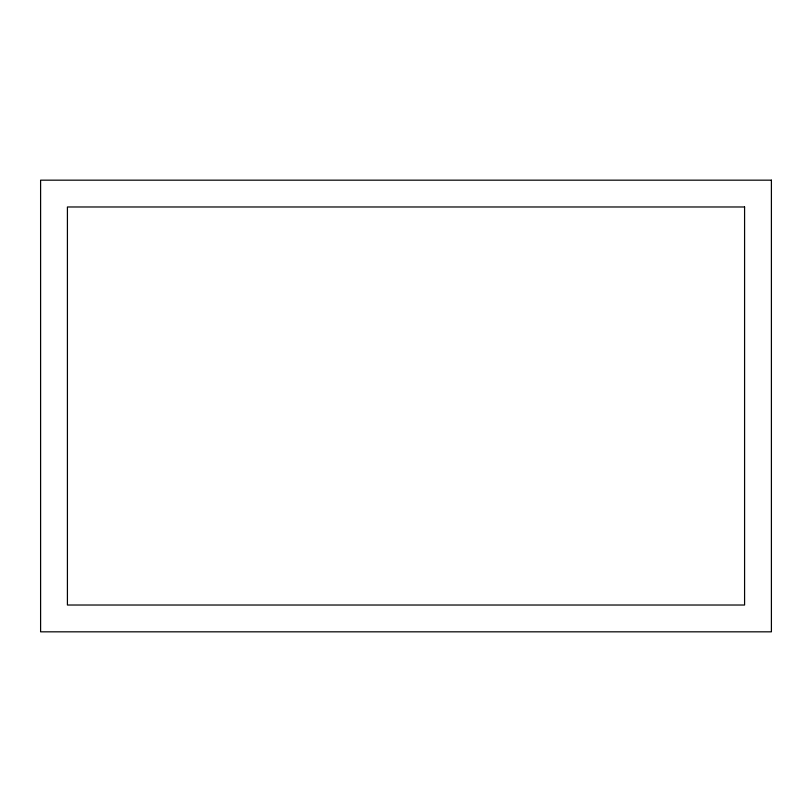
<?xml version="1.0" encoding="UTF-8"?>
<svg xmlns="http://www.w3.org/2000/svg" width="812" height="812" viewBox="0 0 812 812"><rect width="100%" height="100%" fill="white"/><g stroke="black" fill="none" stroke-linecap="round" stroke-linejoin="round"><path stroke-width="1.22" d="M771.4 180.173L40.6 180.173L40.6 631.827L771.4 631.827L771.4 180.173M744.584 206.979L67.416 206.979L67.416 605.021L744.584 605.021L744.584 206.979"/></g></svg>
